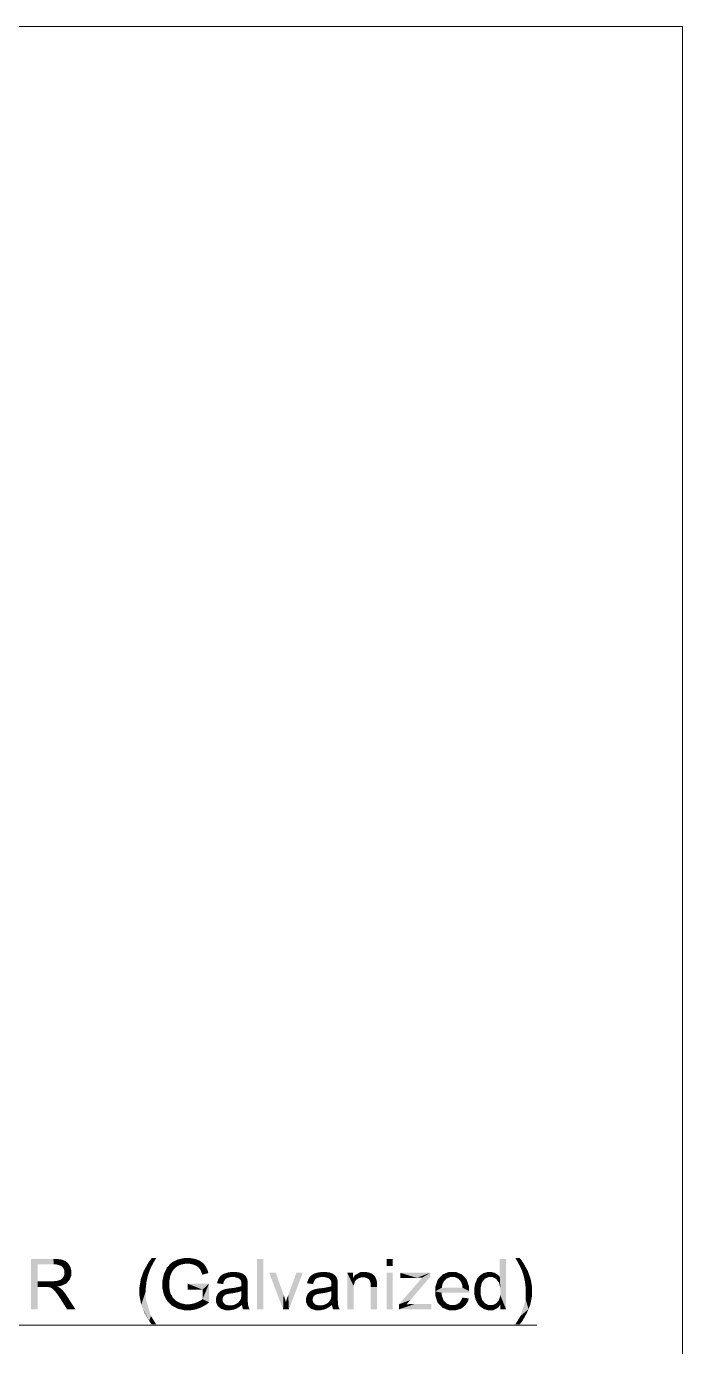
# Model space of a CAD drawing. Header units: millimetres. Extents: x 2 to 579, y 1 to 405.
# Drawn here: x 239.55 to 250.78, y 128.63 to 151.24 of the extents above; entities that cross this region are included whole.
import ezdxf

# ---------------------------------------------------------------- set-up
doc = ezdxf.new("R2010")
doc.units = ezdxf.units.MM
doc.linetypes.add('XKITLINE00', pattern=[0])
doc.layers.add('LinkedObject', color=7, linetype='Continuous', lineweight=0)

# ---------------------------------------------------------------- blocks, each defined once
blk = doc.blocks.new('*A4')
at = {"layer": 'LinkedObject'}
for points in [[(239.746, 129.754), (239.631, 129.271), (239.631, 130.135)], [(239.631, 130.135), (239.746, 130.04), (239.746, 129.754)], [(240.019, 130.04), (239.631, 130.135), (240.014, 130.135)], [(239.746, 130.04), (239.631, 130.135), (240.019, 130.04)], [(240.014, 130.135), (240.067, 130.04), (240.019, 130.04)], [(240.159, 130.123), (240.014, 130.135), (240.071, 130.135)], [(240.189, 130.111), (240.014, 130.135), (240.159, 130.123)], [(240.137, 130.02), (240.014, 130.135), (240.189, 130.111)], [(240.067, 130.04), (240.014, 130.135), (240.137, 130.02)], [(240.189, 130.111), (240.159, 130), (240.137, 130.02)], [(240.219, 130.1), (240.159, 130), (240.189, 130.111)], [(240.159, 130), (240.219, 130.1), (240.181, 129.98)], [(240.181, 129.98), (240.219, 130.1), (240.285, 130.029)], [(240.285, 130.029), (240.203, 129.93), (240.181, 129.98)], [(240.303, 130), (240.203, 129.93), (240.285, 130.029)], [(240.321, 129.935), (240.203, 129.93), (240.303, 130)], [(240.285, 130.029), (240.219, 130.1), (240.267, 130.059)], [(241.677, 129.974), (241.558, 129.926), (241.64, 130.075)], [(241.736, 130.087), (241.64, 130.075), (241.696, 130.149)], [(241.689, 130), (241.64, 130.075), (241.736, 130.087)], [(241.677, 129.974), (241.64, 130.075), (241.689, 130)], [(241.736, 130.087), (241.696, 130.149), (241.772, 130.149)], [(242.083, 130.096), (241.932, 129.934), (242.034, 130.07)], [(242.147, 130.016), (241.932, 129.934), (242.083, 130.096)], [(242.034, 130.07), (241.932, 129.934), (241.958, 129.989)], [(242.101, 129.985), (241.932, 129.934), (242.147, 130.016)], [(242.084, 129.965), (241.932, 129.934), (242.101, 129.985)], [(242.247, 130.149), (242.083, 130.096), (242.133, 130.123)], [(242.272, 130.052), (242.083, 130.096), (242.247, 130.149)], [(242.083, 130.096), (242.176, 130.028), (242.147, 130.016)], [(242.176, 130.028), (242.083, 130.096), (242.205, 130.04)], [(242.205, 130.04), (242.083, 130.096), (242.272, 130.052)], [(242.312, 130.052), (242.247, 130.149), (242.311, 130.149)], [(242.272, 130.052), (242.247, 130.149), (242.312, 130.052)], [(242.311, 130.149), (242.344, 130.052), (242.312, 130.052)], [(242.358, 130.149), (242.344, 130.052), (242.311, 130.149)], [(242.344, 130.052), (242.358, 130.149), (242.404, 130.04)], [(242.481, 130.119), (242.358, 130.149), (242.443, 130.134)], [(242.404, 130.04), (242.358, 130.149), (242.481, 130.119)], [(242.404, 130.04), (242.481, 130.119), (242.431, 130.029)], [(242.481, 130.119), (242.457, 130.018), (242.431, 130.029)], [(242.457, 130.018), (242.481, 130.119), (242.499, 129.987)], [(242.578, 130.062), (242.481, 130.119), (242.519, 130.104)], [(242.6, 130.035), (242.481, 130.119), (242.578, 130.062)], [(242.499, 129.987), (242.481, 130.119), (242.6, 130.035)], [(242.499, 129.987), (242.6, 130.035), (242.513, 129.969)], [(242.6, 130.035), (242.528, 129.95), (242.513, 129.969)], [(242.528, 129.95), (242.6, 130.035), (242.552, 129.898)], [(242.552, 129.898), (242.6, 130.035), (242.654, 129.937)], [(242.654, 129.937), (242.6, 130.035), (242.621, 130.007)], [(243.607, 130.135), (243.5, 129.271), (243.5, 130.135)], [(243.607, 129.271), (243.5, 129.271), (243.607, 130.135)], [(245.822, 130.135), (245.716, 130.013), (245.716, 130.135)], [(245.822, 130.013), (245.716, 130.013), (245.822, 130.135)], [(247.76, 130.135), (247.654, 129.825), (247.654, 130.135)], [(247.76, 130.135), (247.663, 129.639), (247.654, 129.825)], [(247.663, 129.639), (247.76, 130.135), (247.76, 129.271)], [(247.997, 130.149), (247.957, 130.087), (247.921, 130.149)], [(247.957, 130.087), (247.997, 130.149), (248.004, 129.998)], [(248.004, 129.998), (247.997, 130.149), (248.052, 130.075)], [(248.004, 129.998), (248.052, 130.075), (248.016, 129.972)], [(248.016, 129.972), (248.052, 130.075), (248.034, 129.931)], [(248.034, 129.931), (248.052, 130.075), (248.134, 129.926)], [(240.091, 129.762), (240.078, 129.664), (240.03, 129.754)], [(240.078, 129.664), (240.091, 129.762), (240.14, 129.672)], [(240.113, 129.77), (240.262, 129.744), (240.091, 129.762)], [(240.232, 129.712), (240.091, 129.762), (240.262, 129.744)], [(240.14, 129.672), (240.091, 129.762), (240.232, 129.712)], [(240.135, 129.778), (240.262, 129.744), (240.113, 129.77)], [(240.262, 129.744), (240.135, 129.778), (240.169, 129.804)], [(240.18, 129.822), (240.262, 129.744), (240.169, 129.804)], [(240.192, 129.84), (240.262, 129.744), (240.18, 129.822)], [(240.192, 129.84), (240.321, 129.899), (240.262, 129.744)], [(240.203, 129.878), (240.321, 129.899), (240.192, 129.84)], [(240.321, 129.899), (240.203, 129.93), (240.321, 129.935)], [(240.203, 129.93), (240.321, 129.899), (240.203, 129.899)], [(240.321, 129.899), (240.203, 129.878), (240.203, 129.899)], [(240.262, 129.744), (240.321, 129.899), (240.291, 129.776)], [(240.291, 129.776), (240.321, 129.899), (240.321, 129.853)], [(241.608, 129.749), (241.487, 129.653), (241.509, 129.788)], [(241.621, 129.804), (241.509, 129.788), (241.532, 129.852)], [(241.608, 129.749), (241.509, 129.788), (241.621, 129.804)], [(241.532, 129.852), (241.659, 129.933), (241.631, 129.848)], [(241.558, 129.926), (241.659, 129.933), (241.532, 129.852)], [(241.621, 129.804), (241.532, 129.852), (241.631, 129.848)], [(241.659, 129.933), (241.558, 129.926), (241.677, 129.974)], [(241.932, 129.934), (241.879, 129.762), (241.905, 129.879)], [(242.013, 129.84), (241.879, 129.762), (241.932, 129.934)], [(241.996, 129.753), (241.879, 129.762), (242.013, 129.84)], [(241.879, 129.762), (241.996, 129.753), (241.879, 129.699)], [(242.066, 129.946), (241.932, 129.934), (242.084, 129.965)], [(242.039, 129.903), (241.932, 129.934), (242.066, 129.946)], [(241.932, 129.934), (242.039, 129.903), (242.029, 129.88)], [(242.013, 129.84), (241.932, 129.934), (242.029, 129.88)], [(242.552, 129.898), (242.654, 129.937), (242.562, 129.865)], [(242.562, 129.865), (242.654, 129.937), (242.665, 129.893)], [(242.861, 129.826), (242.814, 129.718), (242.845, 129.805)], [(242.953, 129.784), (242.814, 129.718), (242.861, 129.826)], [(242.845, 129.805), (242.814, 129.718), (242.822, 129.752)], [(242.927, 129.738), (242.814, 129.718), (242.953, 129.784)], [(242.877, 129.846), (242.989, 129.81), (242.861, 129.826)], [(242.953, 129.784), (242.861, 129.826), (242.971, 129.797)], [(242.971, 129.797), (242.861, 129.826), (242.989, 129.81)], [(242.924, 129.878), (242.989, 129.81), (242.877, 129.846)], [(242.955, 129.889), (242.989, 129.81), (242.924, 129.878)], [(243.056, 129.911), (242.955, 129.889), (242.985, 129.9)], [(243.044, 129.823), (242.955, 129.889), (243.056, 129.911)], [(242.989, 129.81), (242.955, 129.889), (243.044, 129.823)], [(243.044, 129.823), (243.056, 129.911), (243.081, 129.823)], [(243.081, 129.823), (243.056, 129.911), (243.121, 129.823)], [(243.097, 129.911), (243.121, 129.823), (243.056, 129.911)], [(243.202, 129.902), (243.097, 129.911), (243.137, 129.911)], [(243.227, 129.892), (243.097, 129.911), (243.202, 129.902)], [(243.181, 129.805), (243.097, 129.911), (243.227, 129.892)], [(243.121, 129.823), (243.097, 129.911), (243.181, 129.805)], [(243.181, 129.805), (243.227, 129.892), (243.202, 129.787)], [(243.202, 129.787), (243.227, 129.892), (243.217, 129.774)], [(243.227, 129.892), (243.232, 129.728), (243.217, 129.774)], [(243.301, 129.845), (243.232, 129.728), (243.227, 129.892)], [(243.289, 129.859), (243.227, 129.892), (243.252, 129.883)], [(243.301, 129.845), (243.227, 129.892), (243.289, 129.859)], [(243.232, 129.693), (243.336, 129.759), (243.231, 129.679)], [(243.231, 129.679), (243.336, 129.759), (243.231, 129.668)], [(243.231, 129.668), (243.336, 129.759), (243.232, 129.585)], [(243.312, 129.83), (243.232, 129.728), (243.301, 129.845)], [(243.329, 129.794), (243.232, 129.728), (243.312, 129.83)], [(243.334, 129.772), (243.232, 129.728), (243.329, 129.794)], [(243.232, 129.728), (243.334, 129.772), (243.336, 129.759)], [(243.232, 129.728), (243.336, 129.759), (243.232, 129.696)], [(243.232, 129.696), (243.336, 129.759), (243.232, 129.693)], [(243.339, 129.71), (243.232, 129.585), (243.336, 129.759)], [(243.819, 129.897), (243.945, 129.271), (243.707, 129.897)], [(243.953, 129.522), (243.945, 129.271), (243.819, 129.897)], [(244.281, 129.897), (244.033, 129.515), (244.172, 129.897)], [(244.044, 129.271), (244.033, 129.515), (244.281, 129.897)], [(244.402, 129.826), (244.356, 129.718), (244.386, 129.805)], [(244.494, 129.784), (244.356, 129.718), (244.402, 129.826)], [(244.386, 129.805), (244.356, 129.718), (244.363, 129.752)], [(244.468, 129.738), (244.356, 129.718), (244.494, 129.784)], [(244.419, 129.846), (244.53, 129.81), (244.402, 129.826)], [(244.494, 129.784), (244.402, 129.826), (244.512, 129.797)], [(244.512, 129.797), (244.402, 129.826), (244.53, 129.81)], [(244.465, 129.878), (244.53, 129.81), (244.419, 129.846)], [(244.496, 129.889), (244.53, 129.81), (244.465, 129.878)], [(244.598, 129.911), (244.496, 129.889), (244.527, 129.9)], [(244.585, 129.823), (244.496, 129.889), (244.598, 129.911)], [(244.53, 129.81), (244.496, 129.889), (244.585, 129.823)], [(244.585, 129.823), (244.598, 129.911), (244.623, 129.823)], [(244.623, 129.823), (244.598, 129.911), (244.663, 129.823)], [(244.638, 129.911), (244.663, 129.823), (244.598, 129.911)], [(244.743, 129.902), (244.638, 129.911), (244.678, 129.911)], [(244.768, 129.892), (244.638, 129.911), (244.743, 129.902)], [(244.723, 129.805), (244.638, 129.911), (244.768, 129.892)], [(244.663, 129.823), (244.638, 129.911), (244.723, 129.805)], [(244.723, 129.805), (244.768, 129.892), (244.743, 129.787)], [(244.743, 129.787), (244.768, 129.892), (244.758, 129.774)], [(244.768, 129.892), (244.773, 129.728), (244.758, 129.774)], [(244.842, 129.845), (244.773, 129.728), (244.768, 129.892)], [(244.83, 129.859), (244.768, 129.892), (244.793, 129.883)], [(244.842, 129.845), (244.768, 129.892), (244.83, 129.859)], [(244.854, 129.83), (244.773, 129.728), (244.842, 129.845)], [(244.87, 129.794), (244.773, 129.728), (244.854, 129.83)], [(244.875, 129.772), (244.773, 129.728), (244.87, 129.794)], [(244.773, 129.728), (244.875, 129.772), (244.878, 129.759)], [(244.773, 129.728), (244.878, 129.759), (244.773, 129.696)], [(244.773, 129.696), (244.878, 129.759), (244.773, 129.693)], [(244.773, 129.693), (244.878, 129.759), (244.773, 129.679)], [(244.773, 129.679), (244.878, 129.759), (244.773, 129.668)], [(244.773, 129.668), (244.878, 129.759), (244.773, 129.585)], [(244.88, 129.71), (244.773, 129.585), (244.878, 129.759)], [(245.044, 129.897), (245.151, 129.613), (245.044, 129.271)], [(245.151, 129.613), (245.044, 129.897), (245.151, 129.673)], [(245.175, 129.755), (245.044, 129.897), (245.14, 129.808)], [(245.151, 129.673), (245.044, 129.897), (245.175, 129.755)], [(245.14, 129.808), (245.044, 129.897), (245.14, 129.897)], [(245.175, 129.86), (245.224, 129.798), (245.14, 129.808)], [(245.14, 129.808), (245.224, 129.798), (245.175, 129.755)], [(245.339, 129.911), (245.175, 129.86), (245.274, 129.911)], [(245.283, 129.819), (245.175, 129.86), (245.339, 129.911)], [(245.224, 129.798), (245.175, 129.86), (245.283, 129.819)], [(245.283, 129.819), (245.339, 129.911), (245.316, 129.819)], [(245.316, 129.819), (245.339, 129.911), (245.338, 129.819)], [(245.339, 129.911), (245.374, 129.81), (245.338, 129.819)], [(245.367, 129.911), (245.374, 129.81), (245.339, 129.911)], [(245.419, 129.901), (245.374, 129.81), (245.367, 129.911)], [(245.443, 129.891), (245.374, 129.81), (245.419, 129.901)], [(245.374, 129.81), (245.443, 129.891), (245.39, 129.8)], [(245.443, 129.891), (245.406, 129.791), (245.39, 129.8)], [(245.406, 129.791), (245.443, 129.891), (245.428, 129.765)], [(245.428, 129.765), (245.443, 129.891), (245.514, 129.837)], [(245.514, 129.837), (245.434, 129.749), (245.428, 129.765)], [(245.525, 129.821), (245.434, 129.749), (245.514, 129.837)], [(245.542, 129.782), (245.434, 129.749), (245.525, 129.821)], [(245.434, 129.749), (245.542, 129.782), (245.44, 129.733)], [(245.44, 129.733), (245.542, 129.782), (245.547, 129.759)], [(245.547, 129.759), (245.446, 129.684), (245.44, 129.733)], [(245.502, 129.854), (245.443, 129.891), (245.467, 129.88)], [(245.514, 129.837), (245.443, 129.891), (245.502, 129.854)], [(245.55, 129.744), (245.446, 129.684), (245.547, 129.759)], [(245.822, 129.897), (245.716, 129.271), (245.716, 129.897)], [(245.822, 129.271), (245.716, 129.271), (245.822, 129.897)], [(246.462, 129.897), (245.927, 129.357), (246.325, 129.814)], [(246.462, 129.827), (245.927, 129.357), (246.462, 129.897)], [(246.122, 129.43), (245.927, 129.357), (246.462, 129.827)], [(245.95, 129.897), (246.205, 129.811), (245.95, 129.811)], [(246.231, 129.811), (245.95, 129.897), (246.462, 129.897)], [(246.205, 129.811), (245.95, 129.897), (246.231, 129.811)], [(246.231, 129.811), (246.462, 129.897), (246.291, 129.812)], [(246.291, 129.812), (246.462, 129.897), (246.325, 129.814)], [(246.632, 129.824), (246.55, 129.658), (246.591, 129.78)], [(246.695, 129.75), (246.55, 129.658), (246.632, 129.824)], [(246.778, 129.911), (246.632, 129.824), (246.672, 129.867)], [(246.842, 129.911), (246.632, 129.824), (246.778, 129.911)], [(246.807, 129.824), (246.632, 129.824), (246.842, 129.911)], [(246.632, 129.824), (246.72, 129.775), (246.695, 129.75)], [(246.72, 129.775), (246.632, 129.824), (246.745, 129.799)], [(246.745, 129.799), (246.632, 129.824), (246.807, 129.824)], [(246.807, 129.824), (246.842, 129.911), (246.843, 129.824)], [(246.842, 129.911), (246.883, 129.824), (246.843, 129.824)], [(247.007, 129.868), (246.842, 129.911), (246.905, 129.911)], [(247.047, 129.826), (246.842, 129.911), (247.007, 129.868)], [(246.949, 129.793), (246.842, 129.911), (247.047, 129.826)], [(246.883, 129.824), (246.842, 129.911), (246.949, 129.793)], [(246.949, 129.793), (247.047, 129.826), (246.974, 129.762)], [(247.047, 129.826), (246.991, 129.743), (246.974, 129.762)], [(246.991, 129.743), (247.047, 129.826), (247.011, 129.683)], [(247.011, 129.683), (247.047, 129.826), (247.127, 129.663)], [(247.127, 129.663), (247.047, 129.826), (247.087, 129.783)], [(247.264, 129.792), (247.374, 129.765), (247.249, 129.753)], [(247.249, 129.753), (247.374, 129.765), (247.35, 129.736)], [(247.311, 129.85), (247.374, 129.765), (247.264, 129.792)], [(247.397, 129.794), (247.311, 129.85), (247.342, 129.87)], [(247.374, 129.765), (247.311, 129.85), (247.397, 129.794)], [(247.373, 129.891), (247.456, 129.823), (247.342, 129.87)], [(247.342, 129.87), (247.456, 129.823), (247.397, 129.794)], [(247.443, 129.911), (247.456, 129.823), (247.373, 129.891)], [(247.481, 129.911), (247.456, 129.823), (247.443, 129.911)], [(247.456, 129.823), (247.481, 129.911), (247.492, 129.823)], [(247.481, 129.911), (247.528, 129.823), (247.492, 129.823)], [(247.51, 129.911), (247.528, 129.823), (247.481, 129.911)], [(247.56, 129.899), (247.528, 129.823), (247.51, 129.911)], [(247.582, 129.887), (247.528, 129.823), (247.56, 129.899)], [(247.582, 129.887), (247.589, 129.793), (247.528, 129.823)], [(247.604, 129.875), (247.589, 129.793), (247.582, 129.887)], [(247.64, 129.844), (247.589, 129.793), (247.604, 129.875)], [(247.654, 129.825), (247.589, 129.793), (247.64, 129.844)], [(247.589, 129.793), (247.654, 129.825), (247.614, 129.763)], [(247.614, 129.763), (247.654, 129.825), (247.638, 129.733)], [(247.654, 129.825), (247.663, 129.639), (247.638, 129.733)], [(248.034, 129.931), (248.134, 129.926), (248.062, 129.846)], [(248.062, 129.846), (248.134, 129.926), (248.16, 129.852)], [(248.062, 129.846), (248.16, 129.852), (248.072, 129.802)], [(248.072, 129.802), (248.16, 129.852), (248.084, 129.748)], [(248.084, 129.748), (248.16, 129.852), (248.183, 129.788)], [(248.084, 129.748), (248.183, 129.788), (248.097, 129.638)], [(248.097, 129.638), (248.183, 129.788), (248.206, 129.653)], [(239.746, 129.754), (239.746, 129.654), (239.631, 129.271)], [(239.631, 129.271), (239.746, 129.654), (239.746, 129.271)], [(239.878, 129.654), (239.746, 129.754), (239.991, 129.754)], [(239.746, 129.654), (239.746, 129.754), (239.878, 129.654)], [(239.878, 129.654), (239.991, 129.754), (239.9, 129.654)], [(239.9, 129.654), (239.991, 129.754), (239.932, 129.652)], [(239.932, 129.652), (239.991, 129.754), (239.941, 129.65)], [(239.941, 129.65), (239.991, 129.754), (239.955, 129.647)], [(239.955, 129.647), (239.991, 129.754), (239.981, 129.636)], [(239.981, 129.636), (239.991, 129.754), (240.03, 129.754)], [(239.981, 129.636), (240.03, 129.754), (239.994, 129.627)], [(240.03, 129.754), (240.078, 129.664), (239.994, 129.627)], [(239.994, 129.627), (240.078, 129.664), (240.006, 129.619)], [(240.078, 129.664), (240.035, 129.59), (240.006, 129.619)], [(240.101, 129.653), (240.035, 129.59), (240.078, 129.664)], [(240.035, 129.59), (240.101, 129.653), (240.051, 129.57)], [(240.051, 129.57), (240.101, 129.653), (240.068, 129.549)], [(240.068, 129.549), (240.101, 129.653), (240.147, 129.621)], [(240.147, 129.621), (240.109, 129.489), (240.068, 129.549)], [(240.147, 129.621), (240.101, 129.653), (240.135, 129.631)], [(240.172, 129.598), (240.109, 129.489), (240.147, 129.621)], [(240.219, 129.54), (240.109, 129.489), (240.172, 129.598)], [(240.109, 129.489), (240.219, 129.54), (240.134, 129.451)], [(240.134, 129.451), (240.219, 129.54), (240.241, 129.506)], [(241.595, 129.638), (241.487, 129.653), (241.608, 129.749)], [(241.487, 129.653), (241.595, 129.638), (241.487, 129.583)], [(241.487, 129.583), (241.595, 129.638), (241.595, 129.583)], [(241.487, 129.504), (241.595, 129.583), (241.517, 129.35)], [(241.487, 129.583), (241.595, 129.583), (241.487, 129.504)], [(241.517, 129.35), (241.595, 129.583), (241.547, 129.276)], [(241.547, 129.276), (241.595, 129.583), (241.595, 129.441)], [(241.879, 129.699), (241.996, 129.753), (241.996, 129.706)], [(241.996, 129.648), (241.879, 129.699), (241.996, 129.706)], [(241.879, 129.699), (241.932, 129.468), (241.879, 129.635)], [(241.996, 129.648), (241.932, 129.468), (241.879, 129.699)], [(241.879, 129.635), (241.932, 129.468), (241.905, 129.52)], [(242.016, 129.551), (241.932, 129.468), (241.996, 129.648)], [(241.932, 129.468), (242.016, 129.551), (242.036, 129.512)], [(242.312, 129.711), (242.566, 129.609), (242.312, 129.609)], [(242.678, 129.711), (242.566, 129.609), (242.312, 129.711)], [(242.566, 129.448), (242.678, 129.711), (242.678, 129.391)], [(242.566, 129.609), (242.678, 129.711), (242.566, 129.448)], [(242.814, 129.718), (242.927, 129.738), (242.918, 129.704)], [(242.828, 129.539), (242.924, 129.489), (242.817, 129.52)], [(242.855, 129.569), (242.924, 129.489), (242.828, 129.539)], [(242.932, 129.501), (242.855, 129.569), (242.872, 129.581)], [(242.924, 129.489), (242.855, 129.569), (242.932, 129.501)], [(242.889, 129.592), (242.953, 129.518), (242.872, 129.581)], [(242.872, 129.581), (242.953, 129.518), (242.932, 129.501)], [(242.927, 129.61), (242.953, 129.518), (242.889, 129.592)], [(242.948, 129.616), (242.953, 129.518), (242.927, 129.61)], [(242.964, 129.62), (242.98, 129.53), (242.948, 129.616)], [(242.953, 129.518), (242.948, 129.616), (242.966, 129.524)], [(242.966, 129.524), (242.948, 129.616), (242.98, 129.53)], [(243.011, 129.628), (243.026, 129.54), (242.964, 129.62)], [(242.964, 129.62), (243.026, 129.54), (242.98, 129.53)], [(243.042, 129.632), (243.059, 129.545), (243.011, 129.628)], [(243.011, 129.628), (243.059, 129.545), (243.026, 129.54)], [(243.106, 129.639), (243.116, 129.553), (243.042, 129.632)], [(243.042, 129.632), (243.116, 129.553), (243.059, 129.545)], [(243.201, 129.658), (243.232, 129.585), (243.106, 129.639)], [(243.106, 129.639), (243.232, 129.585), (243.116, 129.553)], [(243.116, 129.553), (243.232, 129.585), (243.203, 129.573)], [(243.231, 129.668), (243.232, 129.585), (243.201, 129.658)], [(243.223, 129.458), (243.339, 129.533), (243.339, 129.459)], [(243.231, 129.511), (243.339, 129.533), (243.223, 129.458)], [(243.339, 129.675), (243.231, 129.546), (243.232, 129.585)], [(243.339, 129.533), (243.231, 129.546), (243.339, 129.675)], [(243.339, 129.533), (243.231, 129.511), (243.231, 129.546)], [(243.339, 129.675), (243.232, 129.585), (243.339, 129.71)], [(244.356, 129.718), (244.468, 129.738), (244.46, 129.704)], [(244.369, 129.539), (244.466, 129.489), (244.359, 129.52)], [(244.396, 129.569), (244.466, 129.489), (244.369, 129.539)], [(244.473, 129.501), (244.396, 129.569), (244.413, 129.581)], [(244.466, 129.489), (244.396, 129.569), (244.473, 129.501)], [(244.43, 129.592), (244.494, 129.518), (244.413, 129.581)], [(244.413, 129.581), (244.494, 129.518), (244.473, 129.501)], [(244.468, 129.61), (244.494, 129.518), (244.43, 129.592)], [(244.49, 129.616), (244.494, 129.518), (244.468, 129.61)], [(244.505, 129.62), (244.521, 129.53), (244.49, 129.616)], [(244.494, 129.518), (244.49, 129.616), (244.507, 129.524)], [(244.507, 129.524), (244.49, 129.616), (244.521, 129.53)], [(244.552, 129.628), (244.567, 129.54), (244.505, 129.62)], [(244.505, 129.62), (244.567, 129.54), (244.521, 129.53)], [(244.584, 129.632), (244.6, 129.545), (244.552, 129.628)], [(244.552, 129.628), (244.6, 129.545), (244.567, 129.54)], [(244.648, 129.639), (244.658, 129.553), (244.584, 129.632)], [(244.584, 129.632), (244.658, 129.553), (244.6, 129.545)], [(244.742, 129.658), (244.773, 129.585), (244.648, 129.639)], [(244.648, 129.639), (244.773, 129.585), (244.658, 129.553)], [(244.658, 129.553), (244.773, 129.585), (244.744, 129.573)], [(244.773, 129.668), (244.773, 129.585), (244.742, 129.658)], [(244.764, 129.458), (244.88, 129.533), (244.88, 129.459)], [(244.773, 129.511), (244.88, 129.533), (244.764, 129.458)], [(244.88, 129.675), (244.773, 129.585), (244.88, 129.71)], [(244.88, 129.675), (244.773, 129.546), (244.773, 129.585)], [(244.88, 129.533), (244.773, 129.546), (244.88, 129.675)], [(244.88, 129.533), (244.773, 129.511), (244.773, 129.546)], [(245.044, 129.271), (245.151, 129.613), (245.151, 129.271)], [(245.552, 129.693), (245.446, 129.684), (245.55, 129.744)], [(245.552, 129.693), (245.446, 129.652), (245.446, 129.684)], [(245.552, 129.656), (245.446, 129.652), (245.552, 129.693)], [(245.446, 129.271), (245.552, 129.656), (245.552, 129.271)], [(245.446, 129.652), (245.552, 129.656), (245.446, 129.271)], [(246.668, 129.685), (246.55, 129.658), (246.695, 129.75)], [(246.55, 129.658), (246.668, 129.685), (246.665, 129.644)], [(246.665, 129.644), (246.55, 129.579), (246.55, 129.658)], [(246.665, 129.644), (247.127, 129.585), (246.55, 129.579)], [(247.127, 129.58), (246.55, 129.579), (247.127, 129.585)], [(247.126, 129.566), (246.55, 129.579), (247.127, 129.58)], [(246.55, 129.579), (246.631, 129.341), (246.55, 129.502)], [(246.662, 129.505), (246.631, 129.341), (246.55, 129.579)], [(246.662, 129.505), (246.55, 129.579), (246.659, 129.557)], [(247.126, 129.557), (246.55, 129.579), (247.126, 129.566)], [(246.659, 129.557), (246.55, 129.579), (247.126, 129.557)], [(247.014, 129.644), (247.127, 129.585), (246.665, 129.644)], [(247.011, 129.683), (247.127, 129.663), (247.014, 129.644)], [(247.127, 129.585), (247.014, 129.644), (247.127, 129.663)], [(247.249, 129.753), (247.217, 129.583), (247.233, 129.715)], [(247.35, 129.736), (247.217, 129.583), (247.249, 129.753)], [(247.326, 129.645), (247.217, 129.583), (247.35, 129.736)], [(247.233, 129.715), (247.217, 129.583), (247.217, 129.63)], [(247.217, 129.583), (247.326, 129.645), (247.326, 129.583)], [(247.217, 129.583), (247.326, 129.523), (247.217, 129.535)], [(247.326, 129.523), (247.217, 129.583), (247.326, 129.583)], [(247.217, 129.535), (247.326, 129.523), (247.235, 129.45)], [(247.663, 129.639), (247.76, 129.271), (247.663, 129.574)], [(247.663, 129.574), (247.76, 129.271), (247.663, 129.516)], [(248.097, 129.583), (248.206, 129.653), (248.206, 129.583)], [(248.097, 129.638), (248.206, 129.653), (248.097, 129.583)], [(248.097, 129.583), (248.206, 129.583), (248.097, 129.441)], [(248.206, 129.504), (248.097, 129.441), (248.206, 129.583)], [(240.134, 129.451), (240.241, 129.506), (240.248, 129.271)], [(240.248, 129.271), (240.241, 129.506), (240.391, 129.271)], [(241.595, 129.441), (241.652, 129.072), (241.547, 129.276)], [(241.683, 129.158), (241.652, 129.072), (241.595, 129.441)], [(242.056, 129.473), (241.932, 129.468), (242.036, 129.512)], [(242.056, 129.473), (242.089, 129.311), (241.932, 129.468)], [(241.932, 129.468), (242.089, 129.311), (241.958, 129.417)], [(241.958, 129.417), (242.089, 129.311), (242.037, 129.338)], [(242.114, 129.415), (242.089, 129.311), (242.056, 129.473)], [(242.089, 129.311), (242.114, 129.415), (242.152, 129.397)], [(242.19, 129.378), (242.089, 129.311), (242.152, 129.397)], [(242.19, 129.378), (242.32, 129.256), (242.089, 129.311)], [(242.089, 129.311), (242.32, 129.256), (242.141, 129.283)], [(242.271, 129.359), (242.32, 129.256), (242.19, 129.378)], [(242.32, 129.256), (242.271, 129.359), (242.313, 129.359)], [(242.313, 129.359), (242.367, 129.256), (242.32, 129.256)], [(242.351, 129.359), (242.367, 129.256), (242.313, 129.359)], [(242.423, 129.373), (242.459, 129.273), (242.351, 129.359)], [(242.351, 129.359), (242.459, 129.273), (242.367, 129.256)], [(242.504, 129.29), (242.423, 129.373), (242.458, 129.387)], [(242.459, 129.273), (242.423, 129.373), (242.504, 129.29)], [(242.494, 129.402), (242.549, 129.307), (242.458, 129.387)], [(242.458, 129.387), (242.549, 129.307), (242.504, 129.29)], [(242.547, 129.432), (242.678, 129.391), (242.494, 129.402)], [(242.494, 129.402), (242.678, 129.391), (242.549, 129.307)], [(242.566, 129.448), (242.678, 129.391), (242.547, 129.432)], [(242.549, 129.307), (242.678, 129.391), (242.636, 129.357)], [(242.817, 129.52), (242.796, 129.436), (242.807, 129.501)], [(242.917, 129.478), (242.796, 129.436), (242.817, 129.52)], [(242.807, 129.501), (242.796, 129.436), (242.796, 129.459)], [(242.91, 129.453), (242.796, 129.436), (242.917, 129.478)], [(242.796, 129.436), (242.91, 129.453), (242.91, 129.439)], [(242.91, 129.418), (242.796, 129.436), (242.91, 129.439)], [(242.796, 129.436), (242.91, 129.418), (242.796, 129.397)], [(242.796, 129.397), (242.91, 129.418), (242.824, 129.332)], [(242.817, 129.52), (242.924, 129.489), (242.917, 129.478)], [(242.824, 129.332), (242.91, 129.418), (242.852, 129.307)], [(242.852, 129.307), (242.91, 129.418), (242.926, 129.382)], [(242.926, 129.382), (242.879, 129.282), (242.852, 129.307)], [(242.942, 129.368), (242.879, 129.282), (242.926, 129.382)], [(242.958, 129.354), (242.879, 129.282), (242.942, 129.368)], [(242.879, 129.282), (242.958, 129.354), (242.958, 129.257)], [(243.01, 129.257), (242.958, 129.354), (243.004, 129.34)], [(242.958, 129.257), (242.958, 129.354), (243.01, 129.257)], [(243.004, 129.34), (243.041, 129.257), (243.01, 129.257)], [(243.035, 129.34), (243.041, 129.257), (243.004, 129.34)], [(243.066, 129.34), (243.041, 129.257), (243.035, 129.34)], [(243.041, 129.257), (243.066, 129.34), (243.1, 129.267)], [(243.127, 129.277), (243.066, 129.34), (243.12, 129.353)], [(243.1, 129.267), (243.066, 129.34), (243.127, 129.277)], [(243.24, 129.348), (243.12, 129.353), (243.144, 129.367)], [(243.211, 129.323), (243.12, 129.353), (243.24, 129.348)], [(243.154, 129.288), (243.12, 129.353), (243.211, 129.323)], [(243.127, 129.277), (243.12, 129.353), (243.154, 129.288)], [(243.168, 129.38), (243.342, 129.366), (243.144, 129.367)], [(243.342, 129.366), (243.24, 129.348), (243.144, 129.367)], [(243.168, 129.38), (243.339, 129.459), (243.342, 129.366)], [(243.203, 129.417), (243.339, 129.459), (243.168, 129.38)], [(243.214, 129.44), (243.339, 129.459), (243.203, 129.417)], [(243.339, 129.459), (243.214, 129.44), (243.223, 129.458)], [(243.24, 129.348), (243.342, 129.366), (243.243, 129.326)], [(243.243, 129.326), (243.342, 129.366), (243.346, 129.346)], [(243.346, 129.346), (243.254, 129.287), (243.243, 129.326)], [(243.349, 129.326), (243.254, 129.287), (243.346, 129.346)], [(243.349, 129.326), (243.262, 129.271), (243.254, 129.287)], [(243.363, 129.289), (243.262, 129.271), (243.349, 129.326)], [(243.964, 129.492), (243.945, 129.271), (243.953, 129.522)], [(243.984, 129.429), (243.945, 129.271), (243.964, 129.492)], [(243.993, 129.396), (243.945, 129.271), (243.984, 129.429)], [(243.993, 129.396), (244.044, 129.271), (243.945, 129.271)], [(244, 129.421), (244.044, 129.271), (243.993, 129.396)], [(244.02, 129.48), (244.044, 129.271), (244, 129.421)], [(244.033, 129.515), (244.044, 129.271), (244.02, 129.48)], [(244.359, 129.52), (244.338, 129.436), (244.348, 129.501)], [(244.458, 129.478), (244.338, 129.436), (244.359, 129.52)], [(244.348, 129.501), (244.338, 129.436), (244.338, 129.459)], [(244.451, 129.453), (244.338, 129.436), (244.458, 129.478)], [(244.338, 129.436), (244.451, 129.453), (244.451, 129.439)], [(244.451, 129.418), (244.338, 129.436), (244.451, 129.439)], [(244.338, 129.436), (244.451, 129.418), (244.338, 129.397)], [(244.338, 129.397), (244.451, 129.418), (244.365, 129.332)], [(244.359, 129.52), (244.466, 129.489), (244.458, 129.478)], [(244.365, 129.332), (244.451, 129.418), (244.393, 129.307)], [(244.393, 129.307), (244.451, 129.418), (244.467, 129.382)], [(244.467, 129.382), (244.421, 129.282), (244.393, 129.307)], [(244.483, 129.368), (244.421, 129.282), (244.467, 129.382)], [(244.499, 129.354), (244.421, 129.282), (244.483, 129.368)], [(244.421, 129.282), (244.499, 129.354), (244.5, 129.257)], [(244.551, 129.257), (244.499, 129.354), (244.546, 129.34)], [(244.5, 129.257), (244.499, 129.354), (244.551, 129.257)], [(244.546, 129.34), (244.583, 129.257), (244.551, 129.257)], [(244.577, 129.34), (244.583, 129.257), (244.546, 129.34)], [(244.607, 129.34), (244.583, 129.257), (244.577, 129.34)], [(244.583, 129.257), (244.607, 129.34), (244.641, 129.267)], [(244.668, 129.277), (244.607, 129.34), (244.662, 129.353)], [(244.641, 129.267), (244.607, 129.34), (244.668, 129.277)], [(244.782, 129.348), (244.662, 129.353), (244.686, 129.367)], [(244.752, 129.323), (244.662, 129.353), (244.782, 129.348)], [(244.695, 129.288), (244.662, 129.353), (244.752, 129.323)], [(244.668, 129.277), (244.662, 129.353), (244.695, 129.288)], [(244.709, 129.38), (244.884, 129.366), (244.686, 129.367)], [(244.884, 129.366), (244.782, 129.348), (244.686, 129.367)], [(244.709, 129.38), (244.88, 129.459), (244.884, 129.366)], [(244.744, 129.417), (244.88, 129.459), (244.709, 129.38)], [(244.756, 129.44), (244.88, 129.459), (244.744, 129.417)], [(244.88, 129.459), (244.756, 129.44), (244.764, 129.458)], [(244.782, 129.348), (244.884, 129.366), (244.784, 129.326)], [(244.784, 129.326), (244.884, 129.366), (244.887, 129.346)], [(244.887, 129.346), (244.795, 129.287), (244.784, 129.326)], [(244.89, 129.326), (244.795, 129.287), (244.887, 129.346)], [(244.89, 129.326), (244.803, 129.271), (244.795, 129.287)], [(244.904, 129.289), (244.803, 129.271), (244.89, 129.326)], [(246.122, 129.43), (245.927, 129.271), (245.927, 129.357)], [(246.058, 129.357), (245.927, 129.271), (246.122, 129.43)], [(245.927, 129.271), (246.191, 129.362), (246.481, 129.271)], [(246.191, 129.362), (245.927, 129.271), (246.16, 129.362)], [(246.16, 129.362), (245.927, 129.271), (246.093, 129.36)], [(246.093, 129.36), (245.927, 129.271), (246.058, 129.357)], [(246.481, 129.271), (246.191, 129.362), (246.481, 129.362)], [(246.55, 129.502), (246.631, 129.341), (246.591, 129.384)], [(246.691, 129.426), (246.631, 129.341), (246.662, 129.505)], [(246.631, 129.341), (246.691, 129.426), (246.671, 129.299)], [(246.718, 129.399), (246.671, 129.299), (246.691, 129.426)], [(246.744, 129.372), (246.671, 129.299), (246.718, 129.399)], [(246.744, 129.372), (246.848, 129.257), (246.671, 129.299)], [(246.809, 129.344), (246.848, 129.257), (246.744, 129.372)], [(246.848, 129.344), (246.848, 129.257), (246.809, 129.344)], [(246.877, 129.344), (247.027, 129.31), (246.848, 129.257)], [(246.877, 129.344), (246.848, 129.257), (246.848, 129.344)], [(246.848, 129.257), (247.027, 129.31), (246.903, 129.257)], [(246.927, 129.36), (247.027, 129.31), (246.877, 129.344)], [(246.903, 129.257), (247.027, 129.31), (246.992, 129.283)], [(246.948, 129.375), (247.062, 129.336), (246.927, 129.36)], [(247.027, 129.31), (246.927, 129.36), (247.062, 129.336)], [(246.968, 129.39), (247.062, 129.336), (246.948, 129.375)], [(246.968, 129.39), (247.123, 129.459), (247.062, 129.336)], [(247.001, 129.439), (247.123, 129.459), (246.968, 129.39)], [(247.123, 129.459), (247.001, 129.439), (247.013, 129.473)], [(247.062, 129.336), (247.123, 129.459), (247.11, 129.411)], [(247.235, 129.45), (247.326, 129.523), (247.252, 129.413)], [(247.252, 129.413), (247.326, 129.523), (247.352, 129.433)], [(247.352, 129.433), (247.318, 129.319), (247.252, 129.413)], [(247.252, 129.413), (247.318, 129.319), (247.269, 129.376)], [(247.377, 129.404), (247.318, 129.319), (247.352, 129.433)], [(247.318, 129.319), (247.377, 129.404), (247.349, 129.298)], [(247.349, 129.298), (247.377, 129.404), (247.402, 129.374)], [(247.402, 129.374), (247.487, 129.257), (247.349, 129.298)], [(247.462, 129.344), (247.487, 129.257), (247.402, 129.374)], [(247.487, 129.257), (247.462, 129.344), (247.497, 129.344)], [(247.487, 129.257), (247.662, 129.35), (247.544, 129.257)], [(247.531, 129.344), (247.662, 129.35), (247.487, 129.257)], [(247.531, 129.344), (247.487, 129.257), (247.497, 129.344)], [(247.59, 129.373), (247.662, 129.35), (247.531, 129.344)], [(247.544, 129.257), (247.662, 129.35), (247.632, 129.304)], [(247.662, 129.35), (247.59, 129.373), (247.615, 129.401)], [(247.639, 129.429), (247.662, 129.35), (247.615, 129.401)], [(247.663, 129.516), (247.76, 129.271), (247.639, 129.429)], [(247.639, 129.429), (247.76, 129.271), (247.662, 129.35)], [(247.662, 129.35), (247.76, 129.271), (247.662, 129.271)], [(248.097, 129.441), (248.145, 129.276), (248.009, 129.158)], [(248.175, 129.35), (248.097, 129.441), (248.206, 129.504)], [(248.145, 129.276), (248.097, 129.441), (248.175, 129.35)], [(241.547, 129.276), (241.652, 129.072), (241.577, 129.202)], [(241.652, 129.072), (241.683, 129.158), (241.696, 129.017)], [(241.696, 129.017), (241.683, 129.158), (241.772, 129.017)], [(242.141, 129.283), (242.32, 129.256), (242.257, 129.256)], [(243.262, 129.271), (243.363, 129.289), (243.373, 129.271)], [(244.803, 129.271), (244.904, 129.289), (244.914, 129.271)], [(246.671, 129.299), (246.848, 129.257), (246.78, 129.257)], [(247.349, 129.298), (247.487, 129.257), (247.38, 129.278)], [(247.38, 129.278), (247.487, 129.257), (247.449, 129.257)], [(248.009, 129.158), (248.04, 129.072), (247.921, 129.017)], [(248.009, 129.158), (248.145, 129.276), (248.04, 129.072)], [(248.04, 129.072), (248.145, 129.276), (248.114, 129.202)], [(247.921, 129.017), (248.04, 129.072), (247.997, 129.017)]]:
    blk.add_hatch(color=7, dxfattribs=at).paths.add_polyline_path(points, flags=17)
at = {"layer": 'LinkedObject', "color": 2, "linetype": 'XKITLINE00', "lineweight": 0}
for p, q in [((166.63, 151.24), (250.782, 151.24)), ((250.782, 151.24), (250.782, 79.748))]:
    blk.add_line(p, q, dxfattribs=at)
at = {"layer": 'LinkedObject', "color": 6, "linetype": 'XKITLINE00', "lineweight": 0}
blk.add_line((230.185, 129), (248.285, 129), dxfattribs=at)

msp = doc.modelspace()

# ---------------------------------------------------------------- block references
at = {"lineweight": 0}
msp.add_blockref('*A4', (0, 0), dxfattribs=at)

doc.saveas('drawing.dxf')
